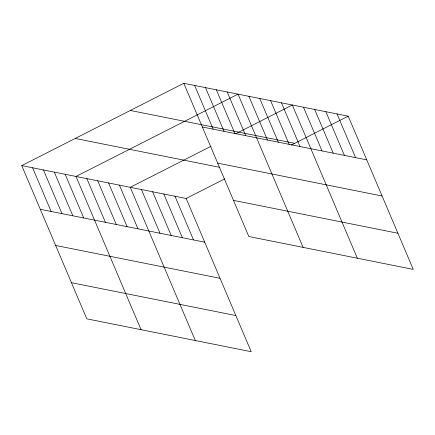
<?xml version="1.0" encoding="UTF-8"?>
<svg xmlns="http://www.w3.org/2000/svg" width="435" height="435" viewBox="0 0 435 435"><rect width="100%" height="100%" fill="white"/><g stroke="black" fill="none" stroke-linecap="round" stroke-linejoin="round"><path stroke-width="0.65" d="M21.75 165.61L186.164 198.48L251.202 351.697L86.788 318.828L21.75 165.61L183.798 83.302L348.212 116.172L413.25 269.39L248.836 236.52L183.798 83.302M210.991 146.301L130.266 187.306L195.299 340.523M235.873 133.665L292.315 104.998L357.347 258.211M186.164 198.48L224.786 178.867M291.184 145.138L348.212 116.172M130.321 110.463L294.74 143.333M202.346 126.993L366.759 159.868M217.685 163.136L382.104 196.006M75.228 138.45L219.909 167.377M233.492 200.377L397.911 233.247M40.297 209.306L204.711 242.175M55.636 245.449L220.056 278.318M71.443 282.685L235.862 315.554M337.033 113.937L355.58 157.628M325.853 111.703L344.4 155.393M314.674 109.468L333.221 153.158M303.494 107.233L322.041 150.923M281.461 102.829L300.009 146.519M270.608 100.659L289.155 144.349M259.76 98.489L278.302 142.18M248.907 96.32L267.454 140.01M303.092 247.363L238.054 94.15L76.005 176.458L141.043 329.676M227.206 91.981L245.748 135.671M216.353 89.811L234.9 133.501M205.499 87.642L224.047 131.332M194.652 85.472L213.193 129.162M174.984 196.245L193.531 239.941M163.805 194.01L182.352 237.706M152.625 191.775L171.172 235.471M141.446 189.54L159.993 233.236M119.413 185.136L137.96 228.832M108.56 182.966L127.107 226.662M97.712 180.797L116.259 224.493M86.859 178.627L105.406 222.323M65.158 174.288L83.705 217.984M54.304 172.119L72.852 215.814M43.451 169.949L61.998 213.645M32.603 167.779L51.151 211.475"/></g></svg>
